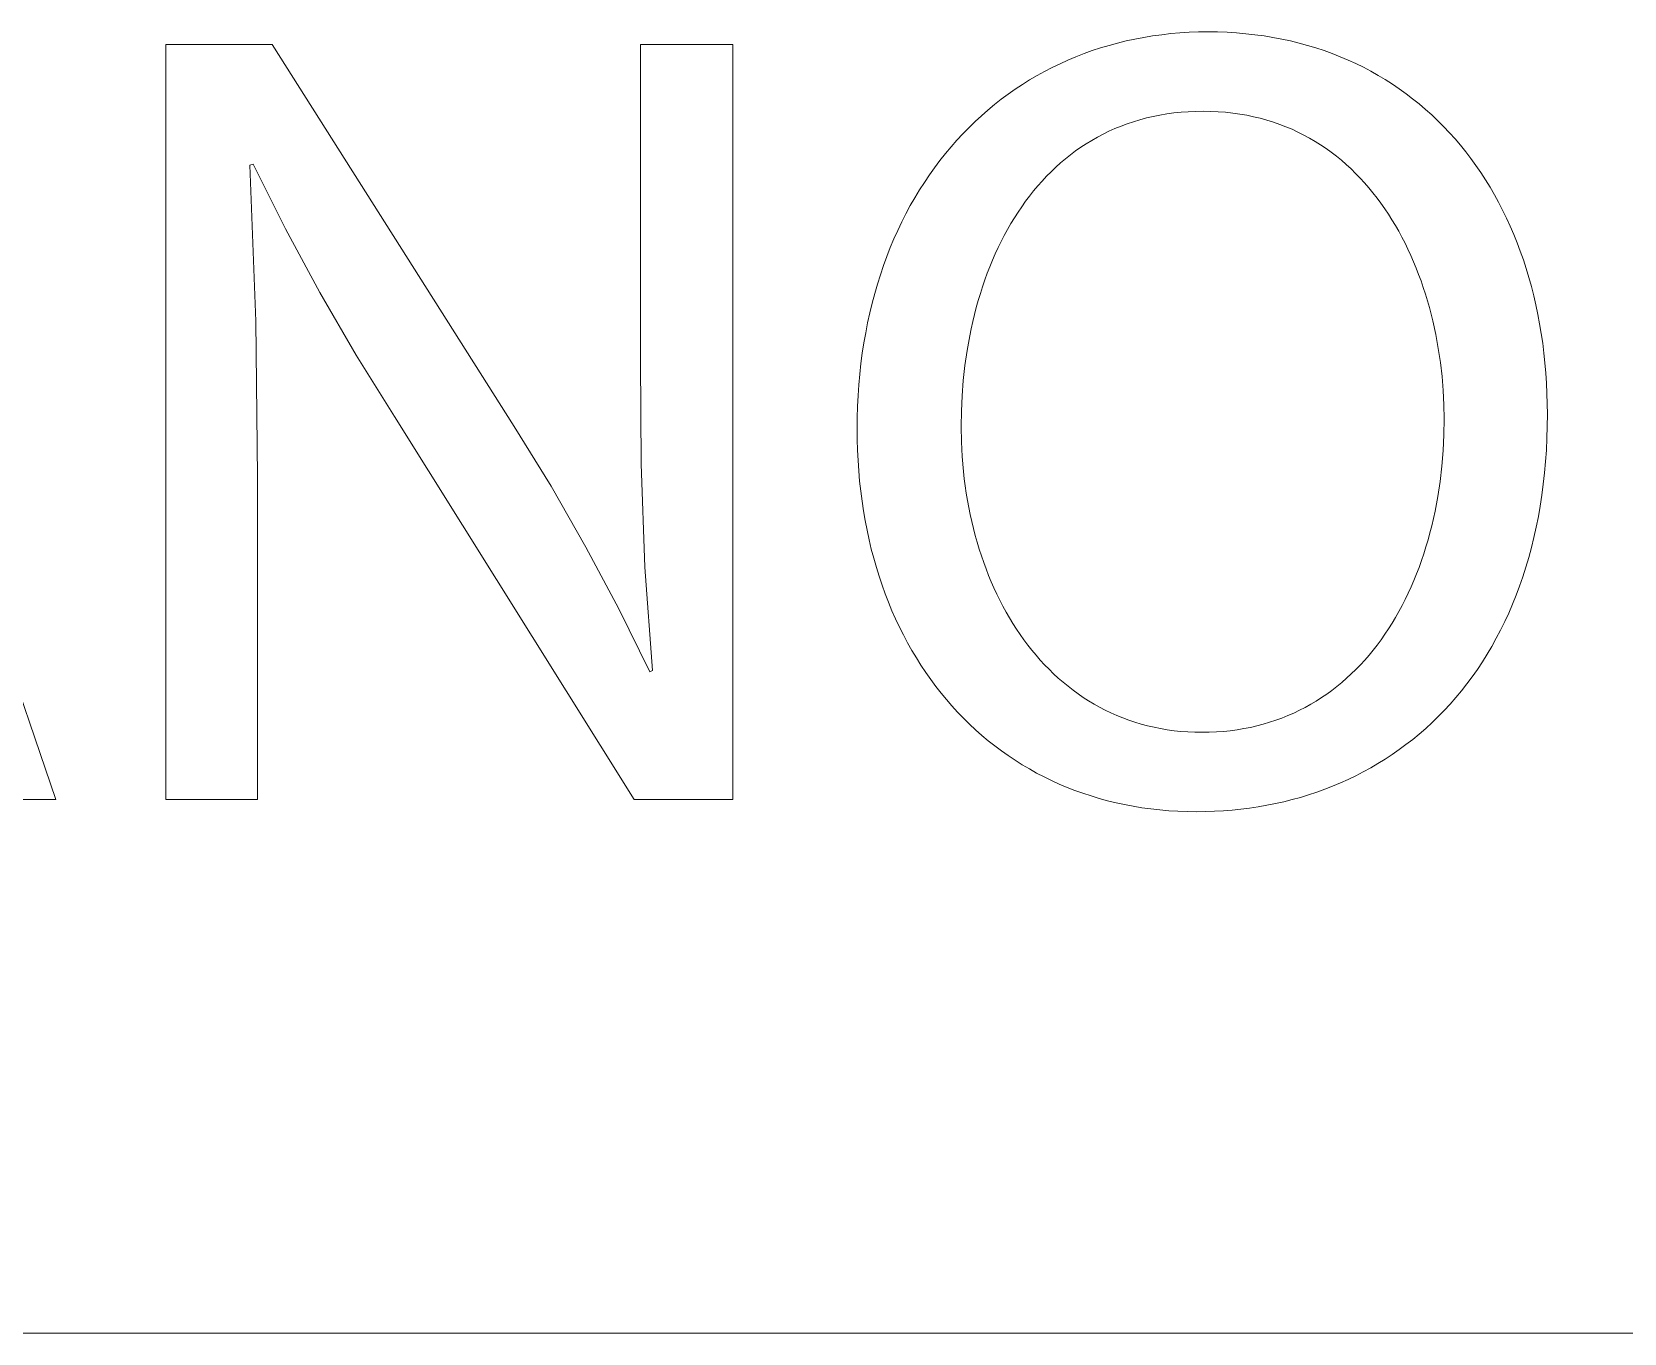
# Model space of a CAD drawing. Header units: millimetres. Extents: x -1519 to 3497, y -297 to 3208.
# Drawn here: x 2357.6 to 2428.9, y -296.8 to -238.5 of the extents above; entities that cross this region are included whole.
import ezdxf

# ---------------------------------------------------------------- set-up
doc = ezdxf.new("R2010")
doc.units = ezdxf.units.MM
doc.header["$MEASUREMENT"] = 0
doc.layers.add('Domyślny', color=7, linetype='Continuous', true_color=0x000000)

msp = doc.modelspace()

# ---------------------------------------------------------------- linework, layer by layer
at = {"layer": 'Domyślny', "color": 18, "lineweight": 15, "true_color": 0x000000}
for p, q in [((2406.223, -238.966), (2406.61, -238.872)), ((2406.61, -238.872), (2407.001, -238.787)), ((2407.001, -238.787), (2407.396, -238.712)), ((2407.396, -238.712), (2407.796, -238.646)), ((2407.796, -238.646), (2408.2, -238.591)), ((2408.2, -238.591), (2408.607, -238.545)), ((2408.607, -238.545), (2409.019, -238.51)), ((2409.019, -238.51), (2409.434, -238.484)), ((2409.434, -238.484), (2409.853, -238.469)), ((2409.853, -238.469), (2410.276, -238.464)), ((2410.276, -238.464), (2410.706, -238.469)), ((2410.706, -238.469), (2411.132, -238.484)), ((2411.132, -238.484), (2411.553, -238.51)), ((2411.553, -238.51), (2411.969, -238.546)), ((2411.969, -238.546), (2412.38, -238.591)), ((2412.38, -238.591), (2412.785, -238.647)), ((2412.785, -238.647), (2413.186, -238.712)), ((2413.186, -238.712), (2413.581, -238.788)), ((2413.581, -238.788), (2413.971, -238.872)), ((2413.971, -238.872), (2414.356, -238.967)), ((2347.109, -239.018), (2358.668, -272.86)), ((2363.59, -272.857), (2363.59, -239.032)), ((2363.59, -239.032), (2368.351, -239.032)), ((2368.351, -239.032), (2379.192, -256.153)), ((2384.854, -253.18), (2384.854, -239.032)), ((2384.854, -239.032), (2388.997, -239.032)), ((2388.997, -239.032), (2388.997, -272.857)), ((2404, -239.73), (2404.359, -239.58)), ((2404.359, -239.58), (2404.722, -239.439)), ((2404.722, -239.439), (2405.09, -239.306)), ((2405.09, -239.306), (2405.463, -239.183)), ((2405.463, -239.183), (2405.841, -239.07)), ((2405.841, -239.07), (2406.223, -238.966)), ((2414.356, -238.967), (2414.735, -239.07)), ((2414.735, -239.07), (2415.109, -239.183)), ((2415.109, -239.183), (2415.477, -239.306)), ((2415.477, -239.306), (2415.84, -239.437)), ((2415.84, -239.437), (2416.197, -239.578)), ((2416.197, -239.578), (2416.548, -239.727)), ((2402.618, -240.423), (2402.956, -240.236)), ((2402.956, -240.236), (2403.299, -240.059)), ((2403.299, -240.059), (2403.647, -239.89)), ((2403.647, -239.89), (2404, -239.73)), ((2416.548, -239.727), (2416.893, -239.886)), ((2416.893, -239.886), (2417.233, -240.053)), ((2417.233, -240.053), (2417.567, -240.229)), ((2417.567, -240.229), (2417.895, -240.413)), ((2401.324, -241.256), (2401.639, -241.035)), ((2401.639, -241.035), (2401.96, -240.822)), ((2401.96, -240.822), (2402.286, -240.618)), ((2402.286, -240.618), (2402.618, -240.423)), ((2417.895, -240.413), (2418.216, -240.606)), ((2418.216, -240.606), (2418.532, -240.807)), ((2418.532, -240.807), (2418.841, -241.017)), ((2418.841, -241.017), (2419.145, -241.235)), ((2400.414, -241.97), (2400.711, -241.724)), ((2400.711, -241.724), (2401.015, -241.486)), ((2401.015, -241.486), (2401.324, -241.256)), ((2419.145, -241.235), (2419.442, -241.461)), ((2419.442, -241.461), (2419.732, -241.695)), ((2419.732, -241.695), (2420.017, -241.937)), ((2399.559, -242.759), (2399.838, -242.488)), ((2399.838, -242.488), (2400.123, -242.225)), ((2400.123, -242.225), (2400.414, -241.97)), ((2406.939, -242.489), (2406.656, -242.585)), ((2407.228, -242.402), (2406.939, -242.489)), ((2407.521, -242.324), (2407.228, -242.402)), ((2407.82, -242.254), (2407.521, -242.324)), ((2408.124, -242.193), (2407.82, -242.254)), ((2408.433, -242.141), (2408.124, -242.193)), ((2408.748, -242.099), (2408.433, -242.141)), ((2409.068, -242.065), (2408.748, -242.099)), ((2409.393, -242.041), (2409.068, -242.065)), ((2409.723, -242.026), (2409.393, -242.041)), ((2410.059, -242.022), (2409.723, -242.026)), ((2410.398, -242.027), (2410.059, -242.022)), ((2410.732, -242.042), (2410.398, -242.027)), ((2411.06, -242.067), (2410.732, -242.042)), ((2411.383, -242.102), (2411.06, -242.067)), ((2411.7, -242.147), (2411.383, -242.102)), ((2412.012, -242.201), (2411.7, -242.147)), ((2412.318, -242.265), (2412.012, -242.201)), ((2412.618, -242.338), (2412.318, -242.265)), ((2412.913, -242.419), (2412.618, -242.338)), ((2413.203, -242.51), (2412.913, -242.419)), ((2420.017, -241.937), (2420.295, -242.186)), ((2420.295, -242.186), (2420.566, -242.444)), ((2420.566, -242.444), (2420.831, -242.709)), ((2399.022, -243.324), (2399.287, -243.038)), ((2399.287, -243.038), (2399.559, -242.759)), ((2405.321, -243.184), (2405.069, -243.328)), ((2405.577, -243.049), (2405.321, -243.184)), ((2405.839, -242.921), (2405.577, -243.049)), ((2406.106, -242.801), (2405.839, -242.921)), ((2406.379, -242.689), (2406.106, -242.801)), ((2406.656, -242.585), (2406.379, -242.689)), ((2413.487, -242.609), (2413.203, -242.51)), ((2413.765, -242.716), (2413.487, -242.609)), ((2414.038, -242.832), (2413.765, -242.716)), ((2414.306, -242.956), (2414.038, -242.832)), ((2414.568, -243.088), (2414.306, -242.956)), ((2414.824, -243.228), (2414.568, -243.088)), ((2420.831, -242.709), (2421.089, -242.982)), ((2421.089, -242.982), (2421.34, -243.262)), ((2398.265, -244.232), (2398.51, -243.922)), ((2398.51, -243.922), (2398.763, -243.619)), ((2398.763, -243.619), (2399.022, -243.324)), ((2404.347, -243.802), (2404.117, -243.974)), ((2404.582, -243.637), (2404.347, -243.802)), ((2404.823, -243.478), (2404.582, -243.637)), ((2405.069, -243.328), (2404.823, -243.478)), ((2415.075, -243.376), (2414.824, -243.228)), ((2415.321, -243.53), (2415.075, -243.376)), ((2415.561, -243.693), (2415.321, -243.53)), ((2415.796, -243.862), (2415.561, -243.693)), ((2416.025, -244.038), (2415.796, -243.862)), ((2421.34, -243.262), (2421.585, -243.549)), ((2421.585, -243.549), (2421.822, -243.844)), ((2421.822, -243.844), (2422.053, -244.146)), ((2367.499, -244.393), (2367.349, -244.444)), ((2367.349, -244.444), (2367.631, -251.423)), ((2368.95, -247.293), (2367.499, -244.393)), ((2397.795, -244.876), (2398.027, -244.55)), ((2398.027, -244.55), (2398.265, -244.232)), ((2403.457, -244.533), (2403.248, -244.732)), ((2403.672, -244.34), (2403.457, -244.533)), ((2403.892, -244.154), (2403.672, -244.34)), ((2404.117, -243.974), (2403.892, -244.154)), ((2416.249, -244.221), (2416.025, -244.038)), ((2416.468, -244.411), (2416.249, -244.221)), ((2416.681, -244.607), (2416.468, -244.411)), ((2416.888, -244.809), (2416.681, -244.607)), ((2422.053, -244.146), (2422.277, -244.455)), ((2422.277, -244.455), (2422.494, -244.771)), ((2397.354, -245.549), (2397.571, -245.209)), ((2397.571, -245.209), (2397.795, -244.876)), ((2402.846, -245.15), (2402.653, -245.368)), ((2403.044, -244.938), (2402.846, -245.15)), ((2403.248, -244.732), (2403.044, -244.938)), ((2417.091, -245.018), (2416.888, -244.809)), ((2417.288, -245.232), (2417.091, -245.018)), ((2417.479, -245.452), (2417.288, -245.232)), ((2422.494, -244.771), (2422.704, -245.094)), ((2422.704, -245.094), (2422.907, -245.424)), ((2396.941, -246.252), (2397.144, -245.897)), ((2397.144, -245.897), (2397.354, -245.549)), ((2402.104, -246.058), (2401.932, -246.3)), ((2402.282, -245.823), (2402.104, -246.058)), ((2402.465, -245.593), (2402.282, -245.823)), ((2402.653, -245.368), (2402.465, -245.593)), ((2417.665, -245.678), (2417.479, -245.452)), ((2417.846, -245.909), (2417.665, -245.678)), ((2418.021, -246.146), (2417.846, -245.909)), ((2422.907, -245.424), (2423.102, -245.76)), ((2423.102, -245.76), (2423.291, -246.103)), ((2396.559, -246.984), (2396.746, -246.615)), ((2396.746, -246.615), (2396.941, -246.252)), ((2401.765, -246.547), (2401.604, -246.799)), ((2401.932, -246.3), (2401.765, -246.547)), ((2418.191, -246.388), (2418.021, -246.146)), ((2418.356, -246.634), (2418.191, -246.388)), ((2418.515, -246.885), (2418.356, -246.634)), ((2423.291, -246.103), (2423.472, -246.453)), ((2423.472, -246.453), (2423.645, -246.809)), ((2370.489, -250.146), (2368.95, -247.293)), ((2396.208, -247.744), (2396.38, -247.36)), ((2396.38, -247.36), (2396.559, -246.984)), ((2401.296, -247.318), (2401.151, -247.586)), ((2401.448, -247.056), (2401.296, -247.318)), ((2401.604, -246.799), (2401.448, -247.056)), ((2418.669, -247.141), (2418.515, -246.885)), ((2418.818, -247.402), (2418.669, -247.141)), ((2418.962, -247.666), (2418.818, -247.402)), ((2423.645, -246.809), (2423.811, -247.171)), ((2423.811, -247.171), (2423.97, -247.54)), ((2395.888, -248.531), (2396.044, -248.134)), ((2396.044, -248.134), (2396.208, -247.744)), ((2400.875, -248.134), (2400.745, -248.415)), ((2401.01, -247.857), (2400.875, -248.134)), ((2401.151, -247.586), (2401.01, -247.857)), ((2419.1, -247.935), (2418.962, -247.666)), ((2419.232, -248.207), (2419.1, -247.935)), ((2419.36, -248.484), (2419.232, -248.207)), ((2423.97, -247.54), (2424.121, -247.914)), ((2424.121, -247.914), (2424.265, -248.295)), ((2395.74, -248.935), (2395.888, -248.531)), ((2400.621, -248.701), (2400.501, -248.99)), ((2400.745, -248.415), (2400.621, -248.701)), ((2419.482, -248.764), (2419.36, -248.484)), ((2419.599, -249.047), (2419.482, -248.764)), ((2424.265, -248.295), (2424.4, -248.682)), ((2424.4, -248.682), (2424.528, -249.074)), ((2395.47, -249.763), (2395.601, -249.346)), ((2395.601, -249.346), (2395.74, -248.935)), ((2400.279, -249.582), (2400.175, -249.883)), ((2400.387, -249.284), (2400.279, -249.582)), ((2400.501, -248.99), (2400.387, -249.284)), ((2419.711, -249.333), (2419.599, -249.047)), ((2419.817, -249.623), (2419.711, -249.333)), ((2419.918, -249.916), (2419.817, -249.623)), ((2424.528, -249.074), (2424.648, -249.473)), ((2424.648, -249.473), (2424.761, -249.877)), ((2372.117, -252.95), (2370.489, -250.146)), ((2395.232, -250.617), (2395.347, -250.187)), ((2395.347, -250.187), (2395.47, -249.763)), ((2400.077, -250.188), (2399.985, -250.497)), ((2400.175, -249.883), (2400.077, -250.188)), ((2420.014, -250.211), (2419.918, -249.916)), ((2420.104, -250.509), (2420.014, -250.211)), ((2424.761, -249.877), (2424.865, -250.286)), ((2424.865, -250.286), (2424.962, -250.701)), ((2395.029, -251.496), (2395.126, -251.053)), ((2395.126, -251.053), (2395.232, -250.617)), ((2399.897, -250.809), (2399.815, -251.124)), ((2399.985, -250.497), (2399.897, -250.809)), ((2420.19, -250.809), (2420.104, -250.509)), ((2420.27, -251.112), (2420.19, -250.809)), ((2424.962, -250.701), (2425.05, -251.122)), ((2367.631, -251.423), (2367.699, -258.408)), ((2394.941, -251.945), (2395.029, -251.496)), ((2399.666, -251.764), (2399.6, -252.089)), ((2399.738, -251.443), (2399.666, -251.764)), ((2399.815, -251.124), (2399.738, -251.443)), ((2420.345, -251.416), (2420.27, -251.112)), ((2420.479, -252.031), (2420.345, -251.416)), ((2425.05, -251.122), (2425.13, -251.547)), ((2425.13, -251.547), (2425.202, -251.978)), ((2394.791, -252.861), (2394.862, -252.4)), ((2394.862, -252.4), (2394.941, -251.945)), ((2399.6, -252.089), (2399.483, -252.745)), ((2420.592, -252.652), (2420.479, -252.031)), ((2425.202, -251.978), (2425.266, -252.414)), ((2425.266, -252.414), (2425.321, -252.855)), ((2373.83, -255.702), (2372.117, -252.95)), ((2384.878, -257.817), (2384.854, -253.18)), ((2394.73, -253.329), (2394.791, -252.861)), ((2399.483, -252.745), (2399.388, -253.412)), ((2420.685, -253.277), (2420.592, -252.652)), ((2425.321, -252.855), (2425.368, -253.301)), ((2394.635, -254.281), (2394.678, -253.802)), ((2394.678, -253.802), (2394.73, -253.329)), ((2399.388, -253.412), (2399.313, -254.087)), ((2420.757, -253.907), (2420.685, -253.277)), ((2420.808, -254.538), (2420.757, -253.907)), ((2425.368, -253.301), (2425.407, -253.752)), ((2425.407, -253.752), (2425.437, -254.208)), ((2394.601, -254.765), (2394.635, -254.281)), ((2399.313, -254.087), (2399.26, -254.769)), ((2420.839, -255.17), (2420.808, -254.538)), ((2425.437, -254.208), (2425.459, -254.668)), ((2394.562, -255.752), (2394.577, -255.256)), ((2394.577, -255.256), (2394.601, -254.765)), ((2399.26, -254.769), (2399.229, -255.458)), ((2420.849, -255.802), (2420.839, -255.17)), ((2425.459, -254.668), (2425.472, -255.133)), ((2425.472, -255.133), (2425.476, -255.602)), ((2384.57, -272.857), (2373.83, -255.702)), ((2394.558, -256.253), (2394.562, -255.752)), ((2399.229, -255.458), (2399.218, -256.153)), ((2420.838, -256.517), (2420.849, -255.802)), ((2425.476, -255.602), (2425.471, -256.143)), ((2379.192, -256.153), (2380.846, -258.824)), ((2394.562, -256.731), (2394.558, -256.253)), ((2394.576, -257.203), (2394.562, -256.731)), ((2399.218, -256.153), (2399.229, -256.827)), ((2420.804, -257.223), (2420.838, -256.517)), ((2425.456, -256.677), (2425.43, -257.203)), ((2425.471, -256.143), (2425.456, -256.677)), ((2394.598, -257.671), (2394.576, -257.203)), ((2399.229, -256.827), (2399.263, -257.496)), ((2420.747, -257.92), (2420.804, -257.223)), ((2425.43, -257.203), (2425.395, -257.72)), ((2385.056, -262.452), (2384.878, -257.817)), ((2394.63, -258.133), (2394.598, -257.671)), ((2394.671, -258.591), (2394.63, -258.133)), ((2399.263, -257.496), (2399.32, -258.158)), ((2399.32, -258.158), (2399.357, -258.487)), ((2420.668, -258.607), (2420.747, -257.92)), ((2425.395, -257.72), (2425.349, -258.23)), ((2367.699, -258.408), (2367.699, -272.857)), ((2380.846, -258.824), (2382.412, -261.549)), ((2394.72, -259.042), (2394.671, -258.591)), ((2399.357, -258.487), (2399.399, -258.813)), ((2399.399, -258.813), (2399.447, -259.138)), ((2420.566, -259.283), (2420.668, -258.607)), ((2425.294, -258.731), (2425.229, -259.224)), ((2425.349, -258.23), (2425.294, -258.731)), ((2394.778, -259.489), (2394.72, -259.042)), ((2394.844, -259.93), (2394.778, -259.489)), ((2399.447, -259.138), (2399.501, -259.46)), ((2399.501, -259.46), (2399.56, -259.779)), ((2420.443, -259.946), (2420.507, -259.616)), ((2420.507, -259.616), (2420.566, -259.283)), ((2425.229, -259.224), (2425.155, -259.71)), ((2394.919, -260.366), (2394.844, -259.93)), ((2399.56, -259.779), (2399.624, -260.097)), ((2399.624, -260.097), (2399.694, -260.411)), ((2420.298, -260.596), (2420.373, -260.272)), ((2420.373, -260.272), (2420.443, -259.946)), ((2425.072, -260.187), (2424.979, -260.655)), ((2425.155, -259.71), (2425.072, -260.187)), ((2395.003, -260.796), (2394.919, -260.366)), ((2395.094, -261.22), (2395.003, -260.796)), ((2399.694, -260.411), (2399.769, -260.723)), ((2399.769, -260.723), (2399.85, -261.032)), ((2399.85, -261.032), (2399.936, -261.337)), ((2420.13, -261.232), (2420.217, -260.916)), ((2420.217, -260.916), (2420.298, -260.596)), ((2424.979, -260.655), (2424.877, -261.116)), ((2382.412, -261.549), (2383.888, -264.323)), ((2395.194, -261.639), (2395.094, -261.22)), ((2395.303, -262.051), (2395.194, -261.639)), ((2399.936, -261.337), (2400.028, -261.64)), ((2400.028, -261.64), (2400.125, -261.939)), ((2419.942, -261.853), (2420.039, -261.544)), ((2420.039, -261.544), (2420.13, -261.232)), ((2424.766, -261.568), (2424.646, -262.013)), ((2424.877, -261.116), (2424.766, -261.568)), ((2385.389, -267.077), (2385.056, -262.452)), ((2395.419, -262.458), (2395.303, -262.051)), ((2395.544, -262.859), (2395.419, -262.458)), ((2400.125, -261.939), (2400.227, -262.235)), ((2400.227, -262.235), (2400.334, -262.527)), ((2419.618, -262.754), (2419.731, -262.458)), ((2419.731, -262.458), (2419.839, -262.157)), ((2419.839, -262.157), (2419.942, -261.853)), ((2424.518, -262.449), (2424.38, -262.876)), ((2424.646, -262.013), (2424.518, -262.449)), ((2395.676, -263.253), (2395.544, -262.859)), ((2400.334, -262.527), (2400.447, -262.816)), ((2400.447, -262.816), (2400.566, -263.101)), ((2400.566, -263.101), (2400.689, -263.381)), ((2419.376, -263.333), (2419.5, -263.046)), ((2419.5, -263.046), (2419.618, -262.754)), ((2424.38, -262.876), (2424.235, -263.296)), ((2395.816, -263.642), (2395.676, -263.253)), ((2395.964, -264.024), (2395.816, -263.642)), ((2400.689, -263.381), (2400.818, -263.658)), ((2400.818, -263.658), (2400.951, -263.93)), ((2418.973, -264.168), (2419.113, -263.895)), ((2419.113, -263.895), (2419.247, -263.616)), ((2419.247, -263.616), (2419.376, -263.333)), ((2424.081, -263.707), (2423.919, -264.11)), ((2424.235, -263.296), (2424.081, -263.707)), ((2383.888, -264.323), (2385.272, -267.144)), ((2396.12, -264.4), (2395.964, -264.024)), ((2396.283, -264.769), (2396.12, -264.4)), ((2400.951, -263.93), (2401.09, -264.198)), ((2401.09, -264.198), (2401.235, -264.462)), ((2401.235, -264.462), (2401.384, -264.721)), ((2418.679, -264.7), (2418.829, -264.437)), ((2418.829, -264.437), (2418.973, -264.168)), ((2423.748, -264.504), (2423.57, -264.891)), ((2423.919, -264.11), (2423.748, -264.504)), ((2396.454, -265.132), (2396.283, -264.769)), ((2396.632, -265.488), (2396.454, -265.132)), ((2401.384, -264.721), (2401.538, -264.975)), ((2401.538, -264.975), (2401.698, -265.224)), ((2401.698, -265.224), (2401.863, -265.469)), ((2418.199, -265.459), (2418.364, -265.211)), ((2418.364, -265.211), (2418.524, -264.958)), ((2418.524, -264.958), (2418.679, -264.7)), ((2423.384, -265.269), (2423.19, -265.638)), ((2423.57, -264.891), (2423.384, -265.269)), ((2396.818, -265.838), (2396.632, -265.488)), ((2397.011, -266.181), (2396.818, -265.838)), ((2401.863, -265.469), (2402.032, -265.708)), ((2402.032, -265.708), (2402.207, -265.941)), ((2402.207, -265.941), (2402.387, -266.17)), ((2417.673, -266.169), (2417.853, -265.938)), ((2417.853, -265.938), (2418.029, -265.701)), ((2418.029, -265.701), (2418.199, -265.459)), ((2422.989, -265.999), (2422.78, -266.352)), ((2423.19, -265.638), (2422.989, -265.999)), ((2397.211, -266.517), (2397.011, -266.181)), ((2397.418, -266.846), (2397.211, -266.517)), ((2402.387, -266.17), (2402.572, -266.393)), ((2402.572, -266.393), (2402.762, -266.61)), ((2402.762, -266.61), (2402.956, -266.821)), ((2417.101, -266.826), (2417.297, -266.613)), ((2417.297, -266.613), (2417.487, -266.394)), ((2417.487, -266.394), (2417.673, -266.169)), ((2422.564, -266.697), (2422.34, -267.033)), ((2422.78, -266.352), (2422.564, -266.697)), ((2385.272, -267.144), (2385.389, -267.077)), ((2397.632, -267.168), (2397.418, -266.846)), ((2397.854, -267.483), (2397.632, -267.168)), ((2402.956, -266.821), (2403.156, -267.027)), ((2403.156, -267.027), (2403.361, -267.226)), ((2403.361, -267.226), (2403.57, -267.419)), ((2403.57, -267.419), (2403.784, -267.606)), ((2416.27, -267.614), (2416.485, -267.427)), ((2416.485, -267.427), (2416.695, -267.233)), ((2416.695, -267.233), (2416.901, -267.032)), ((2416.901, -267.032), (2417.101, -266.826)), ((2422.11, -267.36), (2421.872, -267.679)), ((2422.34, -267.033), (2422.11, -267.36)), ((2398.082, -267.791), (2397.854, -267.483)), ((2398.317, -268.091), (2398.082, -267.791)), ((2398.558, -268.385), (2398.317, -268.091)), ((2403.784, -267.606), (2404.004, -267.786)), ((2404.004, -267.786), (2404.228, -267.96)), ((2404.228, -267.96), (2404.456, -268.127)), ((2404.456, -268.127), (2404.69, -268.287)), ((2415.36, -268.296), (2415.595, -268.136)), ((2415.595, -268.136), (2415.825, -267.969)), ((2415.825, -267.969), (2416.05, -267.795)), ((2416.05, -267.795), (2416.27, -267.614)), ((2421.628, -267.99), (2421.377, -268.292)), ((2421.872, -267.679), (2421.628, -267.99)), ((2398.807, -268.67), (2398.558, -268.385)), ((2399.061, -268.949), (2398.807, -268.67)), ((2404.69, -268.287), (2404.928, -268.44)), ((2404.928, -268.44), (2405.171, -268.586)), ((2405.171, -268.586), (2405.419, -268.725)), ((2405.419, -268.725), (2405.672, -268.856)), ((2405.672, -268.856), (2405.929, -268.98)), ((2414.114, -268.987), (2414.373, -268.864)), ((2414.373, -268.864), (2414.627, -268.733)), ((2414.627, -268.733), (2414.876, -268.595)), ((2414.876, -268.595), (2415.12, -268.449)), ((2415.12, -268.449), (2415.36, -268.296)), ((2420.856, -268.871), (2420.585, -269.148)), ((2421.12, -268.586), (2420.856, -268.871)), ((2421.377, -268.292), (2421.12, -268.586)), ((2399.323, -269.219), (2399.061, -268.949)), ((2399.59, -269.483), (2399.323, -269.219)), ((2399.864, -269.738), (2399.59, -269.483)), ((2405.929, -268.98), (2406.191, -269.096)), ((2406.191, -269.096), (2406.457, -269.204)), ((2406.457, -269.204), (2406.728, -269.305)), ((2406.728, -269.305), (2407.004, -269.397)), ((2407.004, -269.397), (2407.284, -269.482)), ((2407.284, -269.482), (2407.569, -269.558)), ((2407.569, -269.558), (2407.858, -269.625)), ((2412.174, -269.628), (2412.465, -269.561)), ((2412.465, -269.561), (2412.751, -269.486)), ((2412.751, -269.486), (2413.033, -269.402)), ((2413.033, -269.402), (2413.311, -269.311)), ((2413.311, -269.311), (2413.583, -269.211)), ((2413.583, -269.211), (2413.851, -269.103)), ((2413.851, -269.103), (2414.114, -268.987)), ((2420.309, -269.416), (2420.026, -269.675)), ((2420.585, -269.148), (2420.309, -269.416)), ((2400.144, -269.985), (2399.864, -269.738)), ((2400.431, -270.225), (2400.144, -269.985)), ((2400.723, -270.457), (2400.431, -270.225)), ((2407.858, -269.625), (2408.152, -269.684)), ((2408.152, -269.684), (2408.451, -269.734)), ((2408.451, -269.734), (2408.753, -269.776)), ((2408.753, -269.776), (2409.06, -269.808)), ((2409.06, -269.808), (2409.372, -269.831)), ((2409.372, -269.831), (2409.688, -269.845)), ((2409.688, -269.845), (2410.009, -269.85)), ((2410.009, -269.85), (2410.331, -269.845)), ((2410.331, -269.845), (2410.65, -269.832)), ((2410.65, -269.832), (2410.963, -269.809)), ((2410.963, -269.809), (2411.273, -269.777)), ((2411.273, -269.777), (2411.578, -269.736)), ((2411.578, -269.736), (2411.878, -269.686)), ((2411.878, -269.686), (2412.174, -269.628)), ((2419.443, -270.168), (2419.143, -270.402)), ((2419.738, -269.926), (2419.443, -270.168)), ((2420.026, -269.675), (2419.738, -269.926)), ((2401.021, -270.68), (2400.723, -270.457)), ((2401.325, -270.895), (2401.021, -270.68)), ((2401.635, -271.102), (2401.325, -270.895)), ((2418.526, -270.844), (2418.21, -271.052)), ((2418.838, -270.627), (2418.526, -270.844)), ((2419.143, -270.402), (2418.838, -270.627)), ((2401.951, -271.301), (2401.635, -271.102)), ((2402.273, -271.492), (2401.951, -271.301)), ((2402.6, -271.674), (2402.273, -271.492)), ((2402.932, -271.847), (2402.6, -271.674)), ((2417.23, -271.623), (2416.894, -271.796)), ((2417.562, -271.441), (2417.23, -271.623)), ((2417.889, -271.251), (2417.562, -271.441)), ((2418.21, -271.052), (2417.889, -271.251)), ((2403.27, -272.012), (2402.932, -271.847)), ((2403.613, -272.168), (2403.27, -272.012)), ((2403.961, -272.315), (2403.613, -272.168)), ((2404.315, -272.453), (2403.961, -272.315)), ((2404.673, -272.582), (2404.315, -272.453)), ((2415.503, -272.401), (2415.144, -272.53)), ((2415.857, -272.263), (2415.503, -272.401)), ((2416.207, -272.116), (2415.857, -272.263)), ((2416.553, -271.961), (2416.207, -272.116)), ((2416.894, -271.796), (2416.553, -271.961)), ((2358.668, -272.86), (2354.007, -272.86)), ((2367.699, -272.857), (2363.59, -272.857)), ((2388.997, -272.857), (2384.57, -272.857)), ((2405.037, -272.702), (2404.673, -272.582)), ((2405.405, -272.813), (2405.037, -272.702)), ((2405.778, -272.915), (2405.405, -272.813)), ((2406.156, -273.008), (2405.778, -272.915)), ((2406.539, -273.091), (2406.156, -273.008)), ((2406.926, -273.165), (2406.539, -273.091)), ((2407.318, -273.229), (2406.926, -273.165)), ((2412.913, -273.12), (2412.529, -273.188)), ((2413.294, -273.044), (2412.913, -273.12)), ((2413.671, -272.959), (2413.294, -273.044)), ((2414.045, -272.865), (2413.671, -272.959)), ((2414.415, -272.763), (2414.045, -272.865)), ((2414.782, -272.651), (2414.415, -272.763)), ((2415.144, -272.53), (2414.782, -272.651)), ((2407.714, -273.283), (2407.318, -273.229)), ((2408.115, -273.328), (2407.714, -273.283)), ((2408.519, -273.363), (2408.115, -273.328)), ((2408.928, -273.388), (2408.519, -273.363)), ((2409.341, -273.403), (2408.928, -273.388)), ((2409.758, -273.408), (2409.341, -273.403)), ((2410.162, -273.404), (2409.758, -273.408)), ((2410.563, -273.39), (2410.162, -273.404)), ((2410.962, -273.368), (2410.563, -273.39)), ((2411.358, -273.336), (2410.962, -273.368)), ((2411.751, -273.296), (2411.358, -273.336)), ((2412.141, -273.246), (2411.751, -273.296)), ((2412.529, -273.188), (2412.141, -273.246)), ((3492.39, -296.772), (-1519.067, -296.772)), ((3492.39, -296.772), (1601.48, -296.772))]:
    msp.add_line(p, q, dxfattribs=at)

doc.saveas('drawing.dxf')
